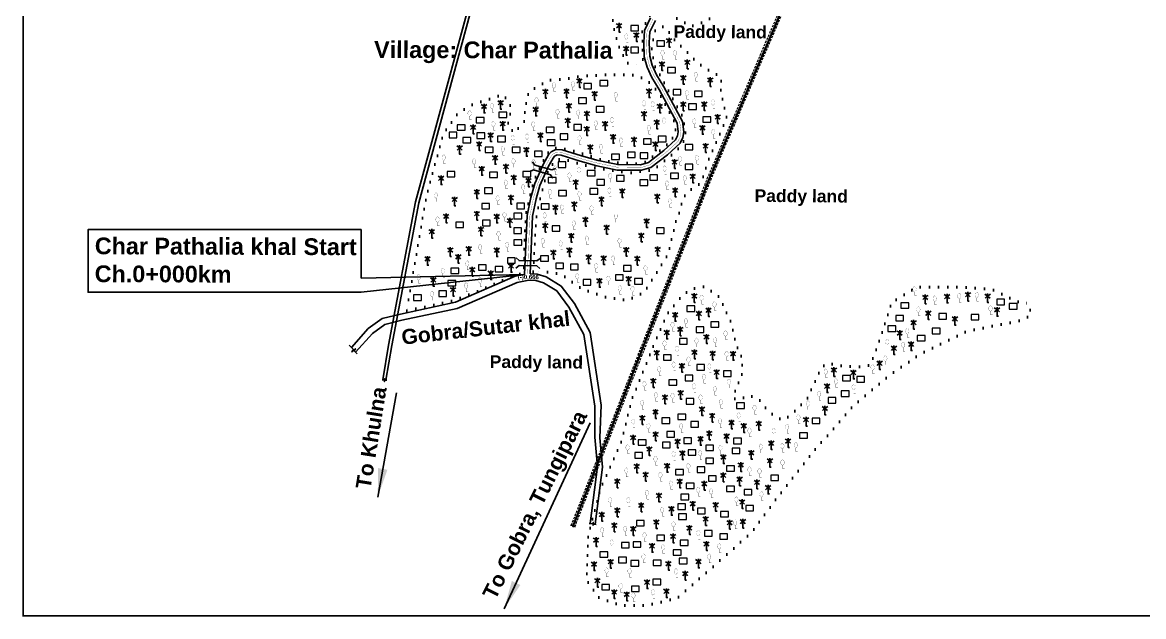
# Model space of a CAD drawing. Header units: millimetres. Extents: x 103 to 26818, y -161884 to -48.
# Drawn here: x 22790 to 25237, y -161884 to -160589 of the extents above; entities that cross this region are included whole.
import ezdxf

# ---------------------------------------------------------------- set-up
doc = ezdxf.new("R2010")
doc.units = ezdxf.units.MM
doc.header["$MEASUREMENT"] = 0
for name, pattern in [('CENTERX2', [4, 2.5, -0.5, 0.5, -0.5]), ('DASHED2', [0.375, 0.25, -0.125]), ('DOT2', [0.125, 0, -0.125]), ('HIDDENX2', [0.75, 0.5, -0.25])]:
    doc.linetypes.add(name, pattern=pattern)
for name, color, linetype in [('boundary', 7, 'Continuous'), ('Home Stead', 151, 'Continuous'), ('Khal', 4, 'Continuous'), ('TEXT', 5, 'Continuous'), ('Trees', 77, 'Continuous')]:
    doc.layers.add(name, color=color, linetype=linetype)
for name, color, linetype, lineweight in [('Bridge or Culvert', 7, 'Continuous', 25), ('Earthan Road', 7, 'DASHED2', 9), ('HOUSE', 144, 'Continuous', 18), ('PUCCA ROAD', 1, 'Continuous', 30), ('Rail Line', 14, 'TRACKS', 35)]:
    doc.layers.add(name, color=color, linetype=linetype, lineweight=lineweight)
doc.styles.get("Standard").update_dxf_attribs({"font": 'arial.ttf'})
doc.styles.add('sum', font='arialbd.ttf')
doc.linetypes.add('TRACKS', pattern='A,0.15,[130,ltypeshp.shx,S=0.25,R=0,X=0,Y=0],0.15', length=0.3)
doc.dimstyles.get("Standard").update_dxf_attribs({"dimtxt": 0.18, "dimasz": 0.18, "dimexe": 0.18, "dimexo": 0.0625, "dimgap": 0.09, "dimtad": 0, "dimtih": 1, "dimtoh": 1, "dimdec": 4, "dimzin": 0, "dimdsep": 46, "dimtxsty": 'Standard', "dimblk": 'DATUMBLANK', "dimcen": 0.09, "dimadec": 0, "dimazin": 0, "dimtfac": 1, "dimtdec": 4, "dimtofl": 0, "dimtmove": 0, "dimatfit": 3, "dimfxl": 1, "dimtolj": 1, "dimtzin": 0, "dimarcsym": 0})

# ---------------------------------------------------------------- blocks, each defined once
blk = doc.blocks.new('A$C7FEE66E4')
at = {"layer": 'Trees', "linetype": 'Continuous', "const_width": 0.000142}
blk.add_lwpolyline([(0, 0.00001, 0.606435), (0, 0.00493, 0.606435)], format="xyb", close=True, dxfattribs=at)
at = {"layer": 'Trees', "linetype": 'Continuous', "const_width": 0.000252}
for points in [[(0, 0.00001), (0, -0.00287)], [(0, -0.00287), (0.00172, -0.00287)]]:
    blk.add_lwpolyline(points, dxfattribs=at)
blk = doc.blocks.new('A$C01DB3217')
at = {"layer": 'Trees', "color": 1, "lineweight": 30}
blk.add_lwpolyline([(0, 0.0028), (0, -0.0071), (0.0015, -0.0071)], dxfattribs=at)
for centre, start, end in [((-0.012, -0.0154), 41.2491, 62.6782), ((0.012, -0.0154), 117.3218, 138.7509)]:
    blk.add_arc(centre, 0.0195, start, end, dxfattribs=at)
blk = doc.blocks.new('_DatumBlank')
at = {"color": 0, "linetype": 'ByBlock', "lineweight": -2}
for p, q in [((0, 0.577), (-1, 0)), ((0, -0.577), (0, 0.577)), ((-1, 0), (0, -0.577))]:
    blk.add_line(p, q, dxfattribs=at)
blk = doc.blocks.new('A$C3B865840')
at = {"layer": 'Bridge or Culvert', "color": 7, "linetype": 'Continuous', "lineweight": 30}
for points in [[(0, 43.6), (13.8, 33.1), (91.3, 33.3), (105, 44.2)], [(0.2, 0), (13.9, 10.6), (91.4, 10.9), (105.2, 0.2)]]:
    blk.add_lwpolyline(points, dxfattribs=at)

msp = doc.modelspace()

# ---------------------------------------------------------------- linework, layer by layer
at = {"layer": 'boundary', "color": 0, "const_width": 3.67}
msp.add_lwpolyline([(22791.5, -159014), (26815.7, -159014), (26815.7, -161882.6), (22791.5, -161882.6), (22791.5, -159014)], dxfattribs=at)
at = {"layer": 'Earthan Road', "color": 7, "linetype": 'HIDDENX2', "ltscale": 10}
for points in [[(23987.9, -161685.4), (24133.6, -161314.3), (24284.6, -160929.5), (24569.9, -160265.7), (24750.5, -159937.8), (24931.5, -159651), (25080, -159430.2)], [(23995.4, -161688.4), (24141.1, -161317.2), (24292, -160932.6), (24577.1, -160269.2), (24757.3, -159941.9), (24938.2, -159655.3), (25086.7, -159434.6)], [(23985.1, -161684.3), (23991.1, -161686.7), (23992.2, -161684.7), (23991.1, -161689.5), (23992.2, -161687), (23996.1, -161688.7)]]:
    msp.add_lwpolyline(points, dxfattribs=at)
at = {"layer": 'Home Stead', "color": 7, "linetype": 'DOT2', "lineweight": 50, "ltscale": 159.474072, "flags": 128}
for points in [[(24192.7, -160570.8), (24249, -160509.4), (24285.5, -160489.9), (24325.5, -160480.1), (24343.9, -160475.6), (24382.8, -160464.1), (24415, -160454.6), (24438.4, -160434.8), (24443.7, -160399.3), (24440, -160369.8), (24420.4, -160334.4), (24405.3, -160298.9), (24402.3, -160269), (24410.4, -160237.7), (24418.4, -160223.2), (24461.9, -160171.8), (24478.9, -160148.5), (24490.8, -160133.5), (24501.8, -160100.9), (24498.8, -160083.8), (24485.7, -160058.9), (24461.7, -160039.3), (24425.1, -160018.3), (24355.2, -159977.2), (24296.9, -159947.2), (24275, -159918), (24273.1, -159898.9), (24277.1, -159866.3), (24284.7, -159844.5), (24297.8, -159823.5), (24313.7, -159812), (24333.8, -159823.6), (24338.7, -159854.1), (24327.1, -159882.1), (24320.5, -159897.9), (24325.7, -159916.8), (24338.7, -159928.7), (24345.9, -159935.4), (24365.7, -159940), (24386, -159934), (24396.6, -159925.6), (24410.9, -159913), (24425.3, -159908.4), (24439.3, -159914), (24448.1, -159925.9), (24492.2, -159981.5), (24514.2, -160022.3), (24537.6, -160036.7), (24550, -160036.7), (24557.4, -160042.3), (24566.3, -160058.9), (24582.3, -160094.1), (24573.3, -160122.9), (24547.4, -160182.1), (24527.4, -160206.5), (24510.2, -160227.4), (24491.5, -160252.7), (24481.1, -160280), (24482.8, -160303.5), (24494.2, -160322.6), (24503.8, -160355.3), (24498.1, -160395.9), (24468.5, -160461.5), (24429.1, -160541.1), (24416.8, -160561.8), (24400.3, -160572), (24376.1, -160565.2), (24357.9, -160552.5), (24339.2, -160545.3), (24323.1, -160554.6), (24301.4, -160572.4), (24279.8, -160587.3), (24247.6, -160597.9), (24222.5, -160581.8), (24192.7, -160570.8)], [(24143.9, -160669.5), (24142.5, -160604.6), (24163.6, -160565.9), (24174.2, -160550.3), (24229.9, -160500.2), (24263.5, -160478.5), (24287.2, -160469.1), (24326.3, -160461.1), (24409.1, -160433.4), (24422.4, -160421.5), (24423.8, -160387), (24417.1, -160368.1), (24400.9, -160363.8), (24374.4, -160370.5), (24331, -160392.9), (24236, -160444.1), (24187.6, -160489), (24160.3, -160510), (24136.9, -160524.2), (24117, -160525.4), (24096.5, -160532.2), (24074.4, -160549.8), (24079.9, -160601), (24093.5, -160646.9), (24108.2, -160676.4), (24119.4, -160682.7), (24132.5, -160680.9), (24143.9, -160669.5)], [(23904.7, -161132.5), (23911.7, -161007.4), (23932.7, -160922.1), (23952, -160889.8), (23969.3, -160886.5), (24030.6, -160904.4), (24115.5, -160917.1), (24167.1, -160910.4), (24218, -160868.5), (24231.9, -160852.2), (24237.5, -160832.8), (24232.8, -160798), (24207.3, -160751.7), (24167.9, -160679.8), (24162.8, -160642.7), (24170.5, -160608), (24177, -160600.3), (24186.1, -160598.3), (24194.9, -160599.6), (24206.5, -160620.7), (24233.5, -160646.6), (24261.4, -160676.2), (24285.7, -160692.4), (24314.6, -160707.9), (24314.2, -160741.1), (24326.9, -160797.3), (24286.1, -160891.3), (24271.8, -160937.9), (24254.9, -160949.7), (24240, -160960), (24229.8, -160976.4), (24226.2, -160998.9), (24217.5, -161017.3), (24198.5, -161095.5), (24146.8, -161177.6), (24110.7, -161194.8), (24059.9, -161187.4), (24010.7, -161170.2), (23965.6, -161137.5), (23922.9, -161131.7), (23904.7, -161132.5)], [(23628.5, -161217.9), (23727.9, -161196.7), (23778.1, -161177.9), (23864.6, -161140.2), (23881.7, -161136.1), (23884.2, -161132.7), (23885.5, -161064.8), (23888.3, -161006.2), (23904.8, -160936.3), (23933.3, -160876.8), (23948.9, -160863.7), (23962.3, -160862.8), (23988.8, -160868), (24050.6, -160887.5), (24081.2, -160894.8), (24103.3, -160895.2), (24131.5, -160897.3), (24148.9, -160893.9), (24172.3, -160876.4), (24205.2, -160848), (24215.8, -160828.1), (24212.4, -160804.8), (24180.4, -160744.5), (24150.7, -160712.4), (24119.3, -160702.9), (24070.3, -160702.9), (24013.5, -160705.9), (23970.5, -160712.8), (23936.5, -160715.4), (23894.2, -160741.4), (23886.6, -160776.5), (23884.6, -160805.4), (23863.2, -160830.1), (23848.8, -160812.9), (23857.7, -160775.8), (23839.8, -160746.3), (23801.3, -160758.6), (23765.7, -160770.1), (23738.7, -160789.6), (23708.4, -160832.2), (23671.9, -160965.5), (23646.4, -161112.7), (23628.5, -161217.9)], [(24963.3, -161198.4), (24906.6, -161171.5), (24840.7, -161165.8), (24742.7, -161165.8), (24687.1, -161199.6), (24655.3, -161298.2), (24640.6, -161336.1), (24624.5, -161339.9), (24600.5, -161339.9), (24573.3, -161337), (24545.3, -161332), (24532.3, -161343), (24502.3, -161411.2), (24482.4, -161429), (24465.4, -161447.2), (24448.7, -161456.3), (24432.4, -161448.8), (24413.4, -161431.4), (24399.3, -161412.9), (24375.9, -161401.9), (24359.1, -161409.3), (24348.1, -161412), (24340.2, -161407.4), (24344, -161397.2), (24352.2, -161375.5), (24359.7, -161361), (24361, -161322.1), (24348.2, -161292.8), (24336.8, -161244.8), (24311.6, -161188.8), (24280.6, -161165.1), (24249, -161169.9), (24227.3, -161187.7), (24197.8, -161224.1), (24172.7, -161280.8), (24121.1, -161407.5), (24096.1, -161505.5), (24052.5, -161603.5), (24024.4, -161707.6), (24021.4, -161806.3), (24047.3, -161842.5), (24095, -161860.6), (24152.3, -161860.6), (24219.2, -161844.3), (24300.6, -161772.6), (24381.3, -161701.2), (24438.2, -161623.6), (24512.2, -161529.6), (24602.4, -161425.7), (24683.6, -161357.6), (24747.5, -161313.3), (24851.1, -161262.3), (24967.2, -161239.5), (24991.3, -161227.3), (24986.6, -161202.2), (24963.3, -161198.4)]]:
    msp.add_lwpolyline(points, dxfattribs=at)
at = {"layer": 'HOUSE'}
for points in [[(24117.3, -160607.4), (24134.4, -160607.4), (24134.4, -160595.5), (24117.3, -160595.5), (24117.3, -160607.4)], [(24174.1, -160640.8), (24191.2, -160640.8), (24191.2, -160628.9), (24174.1, -160628.9), (24174.1, -160640.8)], [(24117.6, -160654.8), (24134.7, -160654.8), (24134.7, -160642.9), (24117.6, -160642.9), (24117.6, -160654.8)], [(24197.7, -160698.8), (24214.8, -160698.8), (24214.8, -160686.8), (24197.7, -160686.8), (24197.7, -160698.8)], [(24014.8, -160733.7), (24031.9, -160733.7), (24031.9, -160721.7), (24014.8, -160721.7), (24014.8, -160733.7)], [(24050.2, -160727.2), (24067.3, -160727.2), (24067.3, -160715.3), (24050.2, -160715.3), (24050.2, -160727.2)], [(24003.7, -160765.6), (24020.8, -160765.6), (24020.8, -160753.6), (24003.7, -160753.6), (24003.7, -160765.6)], [(24210, -160747), (24227.1, -160747), (24227.1, -160735.1), (24210, -160735.1), (24210, -160747)], [(24256.4, -160750.6), (24273.5, -160750.6), (24273.5, -160738.7), (24256.4, -160738.7), (24256.4, -160750.6)], [(24042.1, -160784.5), (24059.2, -160784.5), (24059.2, -160772.5), (24042.1, -160772.5), (24042.1, -160784.5)], [(24243.7, -160778.5), (24260.8, -160778.5), (24260.8, -160766.6), (24243.7, -160766.6), (24243.7, -160778.5)], [(23780.2, -160808), (23797.3, -160808), (23797.3, -160796), (23780.2, -160796), (23780.2, -160808)], [(23829.8, -160796.3), (23846.8, -160796.3), (23846.8, -160784.3), (23829.8, -160784.3), (23829.8, -160796.3)], [(24274.9, -160806.4), (24291.9, -160806.4), (24291.9, -160794.5), (24274.9, -160794.5), (24274.9, -160806.4)], [(23721, -160840.4), (23738.1, -160840.4), (23738.1, -160828.4), (23721, -160828.4), (23721, -160840.4)], [(23738.9, -160824), (23756, -160824), (23756, -160812.1), (23738.9, -160812.1), (23738.9, -160824)], [(23781.7, -160841.7), (23798.8, -160841.7), (23798.8, -160829.7), (23781.7, -160829.7), (23781.7, -160841.7)], [(23933.1, -160829), (23950.2, -160829), (23950.2, -160817.1), (23933.1, -160817.1), (23933.1, -160829)], [(23993, -160823.6), (24010.1, -160823.6), (24010.1, -160811.6), (23993, -160811.6), (23993, -160823.6)], [(23751.1, -160851.7), (23768.2, -160851.7), (23768.2, -160839.8), (23751.1, -160839.8), (23751.1, -160851.7)], [(23826.9, -160849), (23844, -160849), (23844, -160837), (23826.9, -160837), (23826.9, -160849)], [(23935.1, -160857), (23952.2, -160857), (23952.2, -160845), (23935.1, -160845), (23935.1, -160857)], [(23963.1, -160843.9), (23980.2, -160843.9), (23980.2, -160831.9), (23963.1, -160831.9), (23963.1, -160843.9)], [(24145, -160854.6), (24162, -160854.6), (24162, -160842.6), (24145, -160842.6), (24145, -160854.6)], [(24177.6, -160848.9), (24194.7, -160848.9), (24194.7, -160837), (24177.6, -160837), (24177.6, -160848.9)], [(24236.1, -160866.8), (24253.1, -160866.8), (24253.1, -160854.9), (24236.1, -160854.9), (24236.1, -160866.8)], [(23799.9, -160872.5), (23816.9, -160872.5), (23816.9, -160860.6), (23799.9, -160860.6), (23799.9, -160872.5)], [(23858.9, -160872.5), (23876, -160872.5), (23876, -160860.6), (23858.9, -160860.6), (23858.9, -160872.5)], [(23907.1, -160881.3), (23924.2, -160881.3), (23924.2, -160869.3), (23907.1, -160869.3), (23907.1, -160881.3)], [(24075.5, -160887.8), (24092.6, -160887.8), (24092.6, -160875.8), (24075.5, -160875.8), (24075.5, -160887.8)], [(24110.1, -160883.4), (24127.2, -160883.4), (24127.2, -160871.4), (24110.1, -160871.4), (24110.1, -160883.4)], [(24137.7, -160885.3), (24154.8, -160885.3), (24154.8, -160873.3), (24137.7, -160873.3), (24137.7, -160885.3)], [(23958.8, -160904.9), (23975.9, -160904.9), (23975.9, -160892.9), (23958.8, -160892.9), (23958.8, -160904.9)], [(24236.2, -160909.5), (24253.3, -160909.5), (24253.3, -160897.6), (24236.2, -160897.6), (24236.2, -160909.5)], [(23716.4, -160925.8), (23733.5, -160925.8), (23733.5, -160913.8), (23716.4, -160913.8), (23716.4, -160925.8)], [(23809.5, -160927.3), (23826.6, -160927.3), (23826.6, -160915.4), (23809.5, -160915.4), (23809.5, -160927.3)], [(23882.1, -160925.8), (23899.2, -160925.8), (23899.2, -160913.9), (23882.1, -160913.9), (23882.1, -160925.8)], [(23937.2, -160938.6), (23954.3, -160938.6), (23954.3, -160926.7), (23937.2, -160926.7), (23937.2, -160938.6)], [(24022.4, -160923.4), (24039.5, -160923.4), (24039.5, -160911.5), (24022.4, -160911.5), (24022.4, -160923.4)], [(24086.1, -160934.7), (24103.2, -160934.7), (24103.2, -160922.8), (24086.1, -160922.8), (24086.1, -160934.7)], [(24158.9, -160933.1), (24175.9, -160933.1), (24175.9, -160921.2), (24158.9, -160921.2), (24158.9, -160933.1)], [(24204.5, -160929.5), (24221.6, -160929.5), (24221.6, -160917.5), (24204.5, -160917.5), (24204.5, -160929.5)], [(23798.5, -160961.7), (23815.6, -160961.7), (23815.6, -160949.7), (23798.5, -160949.7), (23798.5, -160961.7)], [(24028.4, -160963.1), (24045.4, -160963.1), (24045.4, -160951.2), (24028.4, -160951.2), (24028.4, -160963.1)], [(24043.2, -160943.5), (24060.3, -160943.5), (24060.3, -160931.5), (24043.2, -160931.5), (24043.2, -160943.5)], [(24137.5, -160944.1), (24154.6, -160944.1), (24154.6, -160932.2), (24137.5, -160932.2), (24137.5, -160944.1)], [(23959.9, -160967.1), (23977, -160967.1), (23977, -160955.1), (23959.9, -160955.1), (23959.9, -160967.1)], [(23792.1, -160995.6), (23809.2, -160995.6), (23809.2, -160983.7), (23792.1, -160983.7), (23792.1, -160995.6)], [(23868.6, -160995), (23885.7, -160995), (23885.7, -160983.1), (23868.6, -160983.1), (23868.6, -160995)], [(23922.1, -160996.2), (23939.2, -160996.2), (23939.2, -160984.2), (23922.1, -160984.2), (23922.1, -160996.2)], [(23735.4, -161036.3), (23752.4, -161036.3), (23752.4, -161024.3), (23735.4, -161024.3), (23735.4, -161036.3)], [(23793.6, -161032.3), (23810.7, -161032.3), (23810.7, -161020.4), (23793.6, -161020.4), (23793.6, -161032.3)], [(23862.5, -161016.9), (23879.6, -161016.9), (23879.6, -161004.9), (23862.5, -161004.9), (23862.5, -161016.9)], [(23862.2, -161049), (23879.3, -161049), (23879.3, -161037.1), (23862.2, -161037.1), (23862.2, -161049)], [(23945.9, -161044.1), (23963, -161044.1), (23963, -161032.1), (23945.9, -161032.1), (23945.9, -161044.1)], [(24173.6, -161048.9), (24190.7, -161048.9), (24190.7, -161037), (24173.6, -161037), (24173.6, -161048.9)], [(23862.6, -161074.6), (23879.6, -161074.6), (23879.6, -161062.6), (23862.6, -161062.6), (23862.6, -161074.6)], [(23920.8, -161109.8), (23937.9, -161109.8), (23937.9, -161097.8), (23920.8, -161097.8), (23920.8, -161109.8)], [(23724.9, -161136.7), (23742, -161136.7), (23742, -161124.7), (23724.9, -161124.7), (23724.9, -161136.7)], [(23784.8, -161129.1), (23801.8, -161129.1), (23801.8, -161117.1), (23784.8, -161117.1), (23784.8, -161129.1)], [(23821.4, -161132.9), (23838.5, -161132.9), (23838.5, -161120.9), (23821.4, -161120.9), (23821.4, -161132.9)], [(23848.1, -161113.8), (23865.1, -161113.8), (23865.1, -161101.9), (23848.1, -161101.9), (23848.1, -161113.8)], [(23953.9, -161125.7), (23971, -161125.7), (23971, -161113.8), (23953.9, -161113.8), (23953.9, -161125.7)], [(23985.9, -161128.1), (24003, -161128.1), (24003, -161116.1), (23985.9, -161116.1), (23985.9, -161128.1)], [(24101.5, -161131), (24118.6, -161131), (24118.6, -161119.1), (24101.5, -161119.1), (24101.5, -161131)], [(24084.1, -161150.8), (24101.1, -161150.8), (24101.1, -161138.9), (24084.1, -161138.9), (24084.1, -161150.8)], [(24126, -161159.4), (24143.1, -161159.4), (24143.1, -161147.5), (24126, -161147.5), (24126, -161159.4)], [(23718.4, -161163.4), (23735.5, -161163.4), (23735.5, -161151.4), (23718.4, -161151.4), (23718.4, -161163.4)], [(24013.4, -161161.5), (24030.5, -161161.5), (24030.5, -161149.5), (24013.4, -161149.5), (24013.4, -161161.5)], [(23643.3, -161195), (23660.4, -161195), (23660.4, -161183.1), (23643.3, -161183.1), (23643.3, -161195)], [(23698.2, -161186.2), (23715.3, -161186.2), (23715.3, -161174.3), (23698.2, -161174.3), (23698.2, -161186.2)], [(24916.4, -161204.4), (24933.5, -161204.4), (24933.5, -161192.5), (24916.4, -161192.5), (24916.4, -161204.4)], [(24240, -161219.1), (24257.1, -161219.1), (24257.1, -161207.2), (24240, -161207.2), (24240, -161219.1)], [(24707, -161212.1), (24724.1, -161212.1), (24724.1, -161200.2), (24707, -161200.2), (24707, -161212.1)], [(24943.7, -161213.8), (24960.8, -161213.8), (24960.8, -161201.9), (24943.7, -161201.9), (24943.7, -161213.8)], [(24292.4, -161253.3), (24309.4, -161253.3), (24309.4, -161241.4), (24292.4, -161241.4), (24292.4, -161253.3)], [(24695.9, -161239.9), (24713, -161239.9), (24713, -161227.9), (24695.9, -161227.9), (24695.9, -161239.9)], [(24789.9, -161235.6), (24807, -161235.6), (24807, -161223.7), (24789.9, -161223.7), (24789.9, -161235.6)], [(24860.4, -161237.3), (24877.5, -161237.3), (24877.5, -161225.4), (24860.4, -161225.4), (24860.4, -161237.3)], [(24260, -161264.7), (24277.1, -161264.7), (24277.1, -161252.8), (24260, -161252.8), (24260, -161264.7)], [(24678.8, -161262.5), (24695.9, -161262.5), (24695.9, -161250.5), (24678.8, -161250.5), (24678.8, -161262.5)], [(24742.9, -161283.4), (24760, -161283.4), (24760, -161271.5), (24742.9, -161271.5), (24742.9, -161283.4)], [(24775.4, -161267.6), (24792.5, -161267.6), (24792.5, -161255.7), (24775.4, -161255.7), (24775.4, -161267.6)], [(24223.7, -161290.1), (24240.8, -161290.1), (24240.8, -161278.1), (24223.7, -161278.1), (24223.7, -161290.1)], [(24188.9, -161325.4), (24206, -161325.4), (24206, -161313.4), (24188.9, -161313.4), (24188.9, -161325.4)], [(24261.5, -161346.8), (24278.6, -161346.8), (24278.6, -161334.8), (24261.5, -161334.8), (24261.5, -161346.8)], [(24200.8, -161380.1), (24217.9, -161380.1), (24217.9, -161368.1), (24200.8, -161368.1), (24200.8, -161380.1)], [(24236.2, -161370.1), (24253.2, -161370.1), (24253.2, -161358.2), (24236.2, -161358.2), (24236.2, -161370.1)], [(24319.7, -161360.7), (24336.8, -161360.7), (24336.8, -161348.7), (24319.7, -161348.7), (24319.7, -161360.7)], [(24580, -161370.5), (24597.1, -161370.5), (24597.1, -161358.6), (24580, -161358.6), (24580, -161370.5)], [(24610.6, -161373.3), (24627.7, -161373.3), (24627.7, -161361.3), (24610.6, -161361.3), (24610.6, -161373.3)], [(24577, -161404.2), (24594.1, -161404.2), (24594.1, -161392.2), (24577, -161392.2), (24577, -161404.2)], [(24238.2, -161421), (24255.3, -161421), (24255.3, -161409), (24238.2, -161409), (24238.2, -161421)], [(24348.6, -161430.4), (24365.7, -161430.4), (24365.7, -161418.5), (24348.6, -161418.5), (24348.6, -161430.4)], [(24548.1, -161418.8), (24565.2, -161418.8), (24565.2, -161406.8), (24548.1, -161406.8), (24548.1, -161418.8)], [(24220.3, -161454.8), (24237.4, -161454.8), (24237.4, -161442.8), (24220.3, -161442.8), (24220.3, -161454.8)], [(24185.5, -161463.2), (24202.5, -161463.2), (24202.5, -161451.3), (24185.5, -161451.3), (24185.5, -161463.2)], [(24248.6, -161471.2), (24265.7, -161471.2), (24265.7, -161459.2), (24248.6, -161459.2), (24248.6, -161471.2)], [(24513.2, -161463.7), (24530.3, -161463.7), (24530.3, -161451.8), (24513.2, -161451.8), (24513.2, -161463.7)], [(24195.9, -161493.1), (24213, -161493.1), (24213, -161481.1), (24195.9, -161481.1), (24195.9, -161493.1)], [(24485.9, -161495.5), (24503, -161495.5), (24503, -161483.6), (24485.9, -161483.6), (24485.9, -161495.5)], [(24133.7, -161511), (24150.8, -161511), (24150.8, -161499), (24133.7, -161499), (24133.7, -161511)], [(24186.5, -161516.4), (24203.5, -161516.4), (24203.5, -161504.5), (24186.5, -161504.5), (24186.5, -161516.4)], [(24233.2, -161507), (24250.3, -161507), (24250.3, -161495), (24233.2, -161495), (24233.2, -161507)], [(24281, -161522.4), (24298, -161522.4), (24298, -161510.4), (24281, -161510.4), (24281, -161522.4)], [(24342.1, -161507.5), (24359.2, -161507.5), (24359.2, -161495.5), (24342.1, -161495.5), (24342.1, -161507.5)], [(24126.3, -161538.8), (24143.3, -161538.8), (24143.3, -161526.8), (24126.3, -161526.8), (24126.3, -161538.8)], [(24242.7, -161532.8), (24259.7, -161532.8), (24259.7, -161520.9), (24242.7, -161520.9), (24242.7, -161532.8)], [(24281, -161550.7), (24298, -161550.7), (24298, -161538.8), (24281, -161538.8), (24281, -161550.7)], [(24338.7, -161528.8), (24355.7, -161528.8), (24355.7, -161516.9), (24338.7, -161516.9), (24338.7, -161528.8)], [(24215.3, -161575.6), (24232.4, -161575.6), (24232.4, -161563.6), (24215.3, -161563.6), (24215.3, -161575.6)], [(24262.1, -161570.1), (24279.1, -161570.1), (24279.1, -161558.1), (24262.1, -161558.1), (24262.1, -161570.1)], [(24326.7, -161567.6), (24343.8, -161567.6), (24343.8, -161555.7), (24326.7, -161555.7), (24326.7, -161567.6)], [(24286.9, -161589.5), (24304, -161589.5), (24304, -161577.5), (24286.9, -161577.5), (24286.9, -161589.5)], [(24423.2, -161588), (24440.3, -161588), (24440.3, -161576), (24423.2, -161576), (24423.2, -161588)], [(24238.7, -161605.4), (24255.8, -161605.4), (24255.8, -161593.4), (24238.7, -161593.4), (24238.7, -161605.4)], [(24326.7, -161611.9), (24343.8, -161611.9), (24343.8, -161599.9), (24326.7, -161599.9), (24326.7, -161611.9)], [(24365, -161619.3), (24382.1, -161619.3), (24382.1, -161607.4), (24365, -161607.4), (24365, -161619.3)], [(24220.1, -161650.8), (24237.2, -161650.8), (24237.2, -161638.8), (24220.1, -161638.8), (24220.1, -161650.8)], [(24226.8, -161629.6), (24243.9, -161629.6), (24243.9, -161617.7), (24226.8, -161617.7), (24226.8, -161629.6)], [(24221.9, -161672.7), (24238.9, -161672.7), (24238.9, -161660.7), (24221.9, -161660.7), (24221.9, -161672.7)], [(24263.2, -161660.3), (24280.2, -161660.3), (24280.2, -161648.3), (24263.2, -161648.3), (24263.2, -161660.3)], [(24313.7, -161667), (24330.7, -161667), (24330.7, -161655.1), (24313.7, -161655.1), (24313.7, -161667)], [(24368.5, -161654.1), (24385.6, -161654.1), (24385.6, -161642.2), (24368.5, -161642.2), (24368.5, -161654.1)], [(24130.1, -161686.8), (24147.1, -161686.8), (24147.1, -161674.8), (24130.1, -161674.8), (24130.1, -161686.8)], [(24174.2, -161718.9), (24191.3, -161718.9), (24191.3, -161706.9), (24174.2, -161706.9), (24174.2, -161718.9)], [(24278.4, -161709), (24295.4, -161709), (24295.4, -161697), (24278.4, -161697), (24278.4, -161709)], [(24311.9, -161715.7), (24329, -161715.7), (24329, -161703.7), (24311.9, -161703.7), (24311.9, -161715.7)], [(24097.2, -161734.8), (24114.3, -161734.8), (24114.3, -161722.8), (24097.2, -161722.8), (24097.2, -161734.8)], [(24122.6, -161733.3), (24139.7, -161733.3), (24139.7, -161721.4), (24122.6, -161721.4), (24122.6, -161733.3)], [(24225.4, -161729.5), (24242.5, -161729.5), (24242.5, -161717.5), (24225.4, -161717.5), (24225.4, -161729.5)], [(24050.2, -161755.2), (24067.2, -161755.2), (24067.2, -161743.2), (24050.2, -161743.2), (24050.2, -161755.2)], [(24090.9, -161767), (24107.9, -161767), (24107.9, -161755), (24090.9, -161755), (24090.9, -161767)], [(24210.2, -161750.6), (24227.3, -161750.6), (24227.3, -161738.7), (24210.2, -161738.7), (24210.2, -161750.6)], [(24223.4, -161769.2), (24240.5, -161769.2), (24240.5, -161757.2), (24223.4, -161757.2), (24223.4, -161769.2)], [(24118, -161774.2), (24135.1, -161774.2), (24135.1, -161762.3), (24118, -161762.3), (24118, -161774.2)], [(24166.7, -161773.4), (24183.8, -161773.4), (24183.8, -161761.5), (24166.7, -161761.5), (24166.7, -161773.4)], [(24165.7, -161815), (24182.8, -161815), (24182.8, -161803.1), (24165.7, -161803.1), (24165.7, -161815)], [(24054.2, -161826.2), (24071.3, -161826.2), (24071.3, -161814.2), (24054.2, -161814.2), (24054.2, -161826.2)], [(24119, -161830), (24136.1, -161830), (24136.1, -161818), (24119, -161818), (24119, -161830)]]:
    msp.add_lwpolyline(points, dxfattribs=at)
at = {"layer": 'Khal', "color": 3, "lineweight": 25, "ltscale": 0.1}
for points in [[(23885.9, -161138.3), (23891.3, -161009.9), (23899.3, -160970.5), (23907.8, -160940.4), (23927.1, -160897.1), (23938.2, -160877.8), (23943.6, -160871.3), (23953.9, -160865.8), (23967.4, -160866.5), (24010.3, -160880.1), (24046.4, -160889.9), (24089.2, -160898.7), (24138.9, -160899.3), (24156, -160894.2), (24189.8, -160868.4), (24215.5, -160845.1), (24219.6, -160836.3), (24221.1, -160827.1), (24218.6, -160808.3), (24179.4, -160735.2), (24163.2, -160708.6), (24153.1, -160686.5), (24147, -160664.1), (24145.7, -160632.7), (24147.2, -160606.2), (24160.8, -160578.5)], [(23897.9, -161136.8), (23903.2, -161011.4), (23910.9, -160973.3), (23919.1, -160944.5), (23937.8, -160902.5), (23948, -160884.7), (23951.3, -160880.8), (23956.7, -160877.9), (23965.3, -160878.4), (24006.9, -160891.6), (24043.6, -160901.6), (24087.9, -160910.7), (24140.6, -160911.3), (24161.5, -160905), (24197.5, -160877.6), (24225.3, -160852.3), (24231.2, -160839.9), (24233.3, -160827.3), (24230.2, -160804.6), (24189.9, -160729.3), (24173.8, -160702.9), (24164.4, -160682.4), (24159, -160662.2), (24157.7, -160632.7), (24159, -160609.3), (24171.3, -160584.3)]]:
    msp.add_lwpolyline(points, dxfattribs=at)
at = {"layer": 'Khal', "color": 7, "linetype": 'CENTERX2', "lineweight": 30, "ltscale": 5, "const_width": 0.515}
msp.add_lwpolyline([(23891.9, -161136.6), (23897.3, -161010.6), (23905.1, -160971.9), (23913.5, -160942.5), (23932.5, -160899.8), (23943.1, -160881.2), (23947.4, -160876.1), (23955.3, -160871.9), (23966.3, -160872.4), (24008.6, -160885.9), (24045, -160895.7), (24088.5, -160904.7), (24139.8, -160905.3), (24158.8, -160899.6), (24193.6, -160873), (24220.4, -160848.7), (24225.4, -160838.1), (24227.2, -160827.2), (24224.4, -160806.4), (24184.7, -160732.3), (24168.5, -160705.7), (24158.8, -160684.5), (24153, -160663.1), (24151.7, -160632.7), (24153.1, -160607.8), (24166.1, -160581.4)], dxfattribs=at)
at = {"layer": 'Khal', "lineweight": 25, "ltscale": 0.1}
for points in [[(23885.9, -161138.3), (23865.2, -161142.5), (23734.6, -161198.9), (23615, -161224.8), (23574.8, -161234.6), (23544.5, -161256.6), (23507.6, -161297.4)], [(24052.6, -161423.2), (24028.8, -161264.8), (23994.4, -161202.1), (23965.7, -161163.7), (23932.9, -161143.7), (23913.1, -161137.8), (23897.9, -161136.8)], [(24038.7, -161425.3), (24015.4, -161269.3), (23982.6, -161209.7), (23956.1, -161174.2), (23927.1, -161156.6), (23910.6, -161151.7), (23895.2, -161150.7), (23869.4, -161155.9), (23738.9, -161212.3), (23618.1, -161238.4), (23580.8, -161247.5), (23553.9, -161267), (23516.8, -161308.1)], [(23502.6, -161292.4), (23512.3, -161302.1), (23509, -161307.5), (23516.5, -161300.6), (23514.1, -161305.2), (23520.1, -161311.6)], [(24038.7, -161425.3), (24038.7, -161493.2), (24044.6, -161557), (24029, -161681.7)], [(24052.6, -161423.2), (24049.7, -161494.6), (24055.7, -161558.9), (24040.1, -161683.2)], [(24026.8, -161681.5), (24034.5, -161682.1), (24035.1, -161685.4), (24035.7, -161679.2), (24036.2, -161682.6), (24042.2, -161683.5)]]:
    msp.add_lwpolyline(points, dxfattribs=at)
at = {"layer": 'PUCCA ROAD', "lineweight": 25}
for points in [[(23576, -161368.1), (23588.7, -161292.3), (23647.7, -160980.3), (23835.4, -160290.2), (24041, -159534.8), (24112.1, -159268)], [(23583, -161368.9), (23595.6, -161293.6), (23654.6, -160981.9), (23842.2, -160292), (24047.7, -159536.6), (24118.7, -159270.1)], [(23574.7, -161367.9), (23579.3, -161368.5), (23579.6, -161371.9), (23580.4, -161365.9), (23580.7, -161368.7), (23585.2, -161369)]]:
    msp.add_lwpolyline(points, dxfattribs=at)
at = {"layer": 'Rail Line', "color": 212, "ltscale": 10, "true_color": 0xc529d6}
msp.add_lwpolyline([(23991.8, -161687), (24137.5, -161315.8), (24288.5, -160931.1), (24573.6, -160267.6), (24754.1, -159940), (24935, -159653.2), (25083.5, -159432.5)], dxfattribs=at)
at = {"layer": 'TEXT', "color": 7}
msp.add_lwpolyline([(23528.9, -161146.5), (23885.9, -161138.3), (23528.9, -161177.4), (22932.9, -161177.4), (22932.9, -161040.7), (23528.9, -161040.7)], close=True, dxfattribs=at)

# ---------------------------------------------------------------- block references
at = {"layer": 'Khal', "lineweight": 25, "ltscale": 0.1, "yscale": 0.500000000003638, "zscale": 0.5}
for p, xscale, rotation in [((23953.7, -160907.2), 0.5000000000076428, 163.9809546231805), ((23919.6, -161103.4), 0.5000000000067415, 178.9529393764116)]:
    msp.add_blockref('A$C3B865840', p, dxfattribs=dict(at, xscale=xscale, rotation=rotation))
at = {"layer": 'Trees', "ltscale": 0.1, "xscale": 2016.0513898795, "yscale": 2016.051389879496, "zscale": 2016.05138987949}
for p in [(24091.9, -160595.7), (24129.7, -160616.1), (24201, -160628.2), (24107.4, -160645.6), (24185.5, -160679.4), (24240.9, -160675.4), (24232.2, -160709.4), (24290.9, -160714), (23977.2, -160738.8), (24005.3, -160716.2), (24157.3, -160738.6), (23931.3, -160739.6), (24038.5, -160744.1), (23797.2, -160771.7), (23833.4, -160763.7), (23910, -160778.3), (23982.5, -160770.5), (24021.8, -160787.4), (24146.4, -160788), (24180.9, -160771.5), (24232.1, -160767), (24277.8, -160766.8), (23838.1, -160809.5), (23979.9, -160802.6), (24061.4, -160809.7), (24174.3, -160806.3), (24307, -160794.9), (23773.4, -160817.2), (23811.6, -160834.2), (23920.4, -160834.4), (24021.5, -160820.9), (24274, -160818.3), (23786.6, -160853.9), (24029.1, -160860.4), (24079, -160838.1), (24124.6, -160844.2), (24171.3, -160854), (24280.7, -160858.1), (23744, -160862.1), (23821.3, -160883.8), (23889.6, -160866.2), (23792.3, -160907.7), (23845.1, -160903), (24213, -160893), (23703.5, -160928.2), (23862, -160927), (23894.3, -160933.4), (24252.8, -160924.3), (23781.5, -160958.3), (23997.3, -160937.1), (24098.8, -160956.4), (24214.4, -160954.6), (23732.8, -160974.5), (23855.9, -160970.8), (24053.6, -160974.4), (24175.4, -160968.2), (23781.5, -161005.7), (23952.9, -160992), (23994.3, -160984.8), (23714.5, -161011.3), (23825.1, -161011.8), (23853.7, -161020.8), (23930.9, -161031.6), (24018.6, -161018.5), (24152.1, -161021.8), (23683.1, -161044.7), (23790.5, -161039.7), (23987.5, -161053.8), (24064.8, -161035.9), (24140.5, -161053.3), (23673.8, -161104.2), (23723.5, -161084.8), (23740.8, -161099.8), (23763.8, -161082.2), (23825.1, -161085.1), (23948.5, -161090.4), (23983.7, -161085.1), (24025.6, -161100.4), (24058.3, -161102.7), (24107.6, -161084.5), (24131.7, -161103.7), (24176.2, -161083.3), (23771.5, -161127.8), (23856.1, -161119.3), (23686.5, -161149.8), (23811.8, -161135.4), (24049.1, -161152), (24112.9, -161147.8), (23729.5, -161171.2), (24256.1, -161185.2), (24760.2, -161188.1), (24807.9, -161186.1), (24853.3, -161182.3), (24896.3, -161185.3), (24214.4, -161226.3), (24266.2, -161223.2), (24287.2, -161216.1), (24766.8, -161222.5), (24917, -161215.1), (24734.8, -161243.1), (24825.1, -161235), (24196.1, -161264.6), (24225.4, -161257.7), (24282.7, -161274.5), (24704.5, -161265.9), (24691.9, -161298.9), (24729.5, -161290.2), (24174.1, -161309.2), (24256.4, -161307.8), (24296.1, -161310.3), (24340.8, -161311.1), (24229, -161337.3), (24561, -161346.4), (24660.6, -161331.7), (24166.7, -161370.4), (24304.9, -161351.1), (24603.4, -161352), (24226.4, -161396.4), (24546, -161381.7), (24192.1, -161406.1), (24171.5, -161438), (24272.9, -161432), (24295.2, -161446.2), (24541.3, -161430.3), (24142.5, -161451.2), (24337.4, -161461), (24364.1, -161468.4), (24396.9, -161463.4), (24500, -161454.6), (24122.5, -161493.9), (24171.7, -161486.6), (24269.7, -161496.6), (24288.9, -161484.7), (24326.5, -161490.8), (24157.7, -161518.9), (24219.6, -161502.5), (24424, -161506), (24460.9, -161501.4), (24230.2, -161527.9), (24319.7, -161536.4), (24380.6, -161526.9), (24421.1, -161544.4), (24130.6, -161556.6), (24196.8, -161555.5), (24357.7, -161553.6), (24088, -161589.2), (24149.7, -161574.8), (24224.3, -161589.4), (24278, -161594.4), (24319.3, -161576.1), (24355.1, -161584.7), (24392.9, -161591.5), (24417.3, -161602.8), (24140.2, -161641.4), (24179.1, -161620.2), (24252.7, -161638.1), (24302.8, -161640.6), (24360.6, -161634.4), (24054.3, -161661.8), (24088.1, -161652.5), (24206.3, -161649.2), (24081.5, -161685.3), (24122.9, -161693), (24173.2, -161678.1), (24245.6, -161691.1), (24280.9, -161671.2), (24333.2, -161679.5), (24362.2, -161677), (24041.7, -161717.2), (24209.8, -161709.2), (24163.9, -161730), (24282.6, -161725.8), (24073.4, -161764.6), (24265.3, -161764.1), (24037.3, -161769.7), (24199.5, -161768.8), (24236.3, -161790.5), (24044.6, -161805.8), (24153, -161809.2), (24081.3, -161830.8), (24108.8, -161835.8), (24195.3, -161828.9)]:
    msp.add_blockref('A$C01DB3217', p, dxfattribs=at)
at = {"layer": 'Trees', "linetype": 'DOT2', "ltscale": 0.2, "xscale": 2556.58682766978, "yscale": 2556.586827669784, "zscale": 2556.586827669781}
for p in [(24107.8, -160626), (24186.7, -160661.8), (24214.2, -160661.8), (24259.4, -160709.6), (23949.6, -160732.6), (23991.1, -160730.4), (23911.7, -160764.9), (24084.8, -160753.3), (24240.1, -160749.4), (24297, -160770), (23765.7, -160793.5), (23814.8, -160777.5), (23957.5, -160790.1), (24002.6, -160792.1), (24146.4, -160771.5), (24165.3, -160773.5), (23817.6, -160816.5), (23904.6, -160817.6), (24041.1, -160815.5), (24076.5, -160807.9), (24190, -160808.8), (24256.2, -160810.7), (24156.9, -160825.4), (24297.6, -160834.3), (23859.7, -160847.4), (23891, -160844.3), (24005.4, -160847.5), (24052.2, -160866.7), (24095.9, -160852.9), (23709.3, -160889.8), (23838.2, -160871.2), (24262, -160890.4), (23775.7, -160898.3), (23861.4, -160897.5), (23905.1, -160899.9), (23952.6, -160913.7), (24004.5, -160917.1), (24191.5, -160914), (24224.8, -160893), (23983.6, -160929.2), (24072.7, -160930.2), (24235.4, -160935), (23844.9, -160944.7), (23882.7, -160954.6), (23941, -160964.8), (24070.7, -160962), (24196.4, -160946.6), (23692.5, -160972.4), (23826.9, -160978.6), (24005.5, -160969.3), (24202.9, -160985.3), (23841.9, -161014.6), (23967.2, -160998.6), (24031.9, -161000.8), (23695.8, -161025.1), (23929.6, -161015.8), (23993.1, -161033.6), (24084.9, -161017.4), (23828.8, -161056.3), (23788.8, -161085.3), (23847.5, -161080), (23925.4, -161071.6), (23964.5, -161077.4), (24021.6, -161066.6), (24093, -161071.4), (24079, -161110.2), (23707.5, -161136.9), (23760.6, -161121.2), (24041.5, -161126.2), (24149.8, -161131), (23654.4, -161150.8), (23788.5, -161157.6), (24000.7, -161148.6), (24068.6, -161154.1), (23758.2, -161168.9), (24093.4, -161174.7), (24121.4, -161176.4), (24737, -161176.9), (23683.8, -161187.5), (24272.2, -161195.6), (24300.2, -161210), (24781, -161197.5), (24834.5, -161191.6), (24872.6, -161189.2), (24745.3, -161221.3), (24902.7, -161218.9), (24208.7, -161254.8), (24237.7, -161246.6), (24324.3, -161273.5), (24721.1, -161268.4), (24191.2, -161295.3), (24218.4, -161306.8), (24261.1, -161289.3), (24301.6, -161287.9), (24677.5, -161292.2), (24712, -161298.2), (24243.6, -161330.5), (24326.7, -161318.3), (24673.2, -161327.8), (24179.7, -161351.5), (24211.1, -161341.4), (24289, -161345.2), (24543.1, -161356.5), (24645.3, -161347.3), (24277.1, -161368.2), (24332, -161378.7), (24565.2, -161377.9), (24147.2, -161383.7), (24255.5, -161388.6), (24300.9, -161394.1), (24528.6, -161405.1), (24604, -161390), (24142.3, -161424.6), (24172.3, -161408.2), (24208.7, -161409.6), (24269.8, -161413.1), (24314.2, -161423.2), (24504.3, -161425.9), (24353, -161452.2), (24387.7, -161435.8), (24122.4, -161465.4), (24155.9, -161474.9), (24227.5, -161475.9), (24312.6, -161464.5), (24458.7, -161477.1), (24483.4, -161456.5), (24376.7, -161485.4), (24429.4, -161486.3), (24110.5, -161522), (24313.6, -161522.8), (24401.6, -161520.4), (24448.4, -161518.8), (24477.7, -161517.1), (24171.5, -161547.2), (24211.1, -161536), (24268.8, -161534.6), (24107.7, -161572.4), (24243.3, -161562.5), (24376.7, -161570.3), (24398.5, -161573.7), (24448.7, -161554.8), (24182.2, -161581.9), (24205.2, -161600.5), (24152.7, -161621), (24264.9, -161614.4), (24293, -161617.9), (24402.6, -161623.9), (24072.3, -161637), (24112.2, -161637), (24348, -161635.9), (24186.1, -161657.9), (24105.2, -161699.4), (24210.7, -161689.1), (24345.4, -161686.1), (24055, -161702.4), (24147.4, -161713.4), (24265, -161708.2), (24075.8, -161729), (24187.6, -161739.8), (24310.7, -161737.5), (24145.4, -161760.1), (24288.6, -161760.1), (24064.8, -161790.5), (24114.8, -161791.5), (24216.2, -161792.2), (24095.2, -161824.1), (24123.3, -161844.7), (24166, -161837.8)]:
    msp.add_blockref('A$C7FEE66E4', p, dxfattribs=at)

# ---------------------------------------------------------------- texts
at = {"layer": 'TEXT', "color": 7, "lineweight": 25, "style": 'sum'}
for s, height, p in [('Village: Char Pathalia ', 36.451, (23557.3, -160666.1)), ('(-)0.666', 9.36, (23871, -161148.6))]:
    msp.add_text(s, height=height, rotation=359.7933, dxfattribs=at).set_placement(p)
at = {"layer": 'TEXT', "color": 7, "attachment_point": 1, "style": 'sum'}
for s, insert, char_height, width, rotation in [('Paddy land ', (24211, -160594.9), 27.338, 529.195, 359.566), ('Paddy land ', (24387.9, -160952.8), 27.338, 529.195, 359.566), ('Char Pathalia khal Start\\PCh.0+000km', (22947.7, -161057.9), 36.451, 705.593, 359.7933), ('Gobra/Sutar khal', (23615.3, -161259.1), 32.858, 636.052, 6.5066), ('Paddy land ', (23809.8, -161314.8), 27.338, 529.195, 359.566), ('To Khulna', (23516.7, -161602.7), 32.86, 636.052, 80.8926), ('To Gobra, Tungipara ', (23792.5, -161835.2), 32.858, 636.052, 63.4777)]:
    msp.add_mtext(s, dxfattribs=dict(at, insert=insert, char_height=char_height, width=width, rotation=rotation))

# ---------------------------------------------------------------- leaders
at = {"layer": 'TEXT', "color": 0, "lineweight": 25}
for points in [[(23565.1, -161624), (23606, -161396.8)], [(23840.9, -161867.9), (24029.2, -161462.1)]]:
    msp.add_leader(points, dimstyle='Standard', override={"dimscale": 0.5, "dimasz": 125, "dimgap": 0.09, "dimtad": 0}, dxfattribs=at)

doc.saveas('drawing.dxf')
